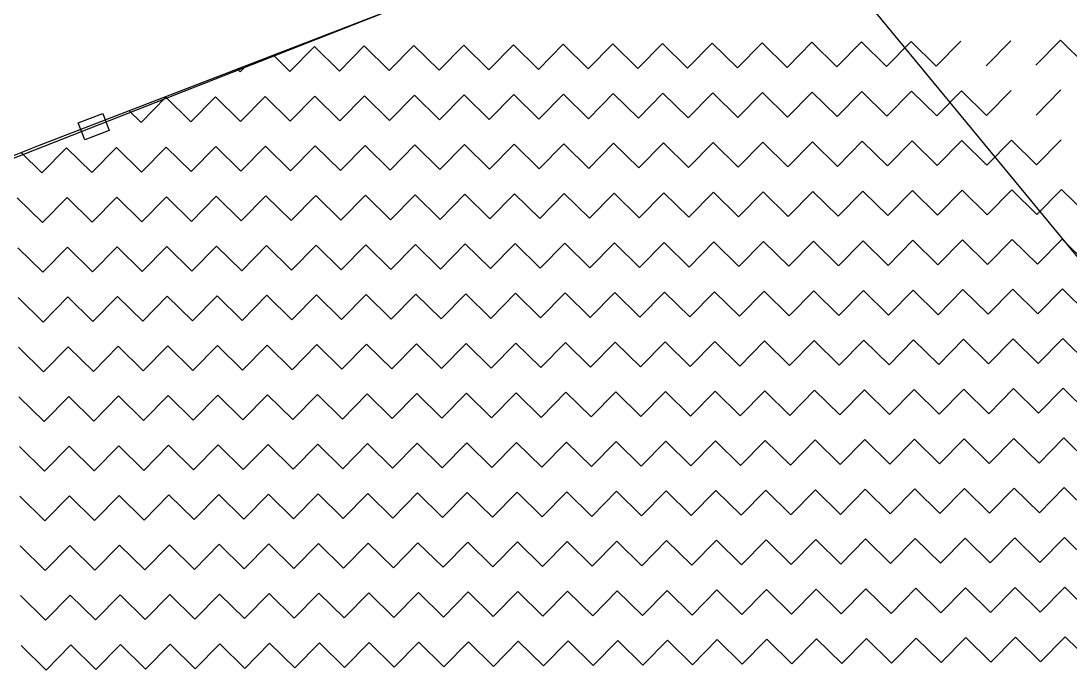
# Model space of a CAD drawing. Header units: metres. Extents: x 342804 to 346854, y 1762918 to 1765966.
# Drawn here: x 343528.6 to 343807.9, y 1764328.3 to 1764501 of the extents above; entities that cross this region are included whole.
import ezdxf

# ---------------------------------------------------------------- set-up
doc = ezdxf.new("R2010")
doc.units = ezdxf.units.M
doc.header["$MEASUREMENT"] = 0
doc.layers.add('POLY_HATCH', color=12, linetype='Continuous')
doc.layers.add('POLY_PARCEL', color=6, linetype='Continuous')

msp = doc.modelspace()

# ---------------------------------------------------------------- linework, layer by layer
msp.add_lwpolyline([(343543.82, 1764473.91), (343550.3, 1764476.41), (343552.03, 1764471.92), (343545.55, 1764469.43)], close=True)
at = {"layer": 'POLY_HATCH'}
for p, q in [((343624.56, 1764503.02), (343533.42, 1764467.93)), ((343533.42, 1764467.93), (343457.56, 1764437.42))]:
    msp.add_line(p, q, dxfattribs=at)
at = {"layer": 'POLY_HATCH', "linetype": 'Continuous'}
for p, q in [((343732.39, 1764488.69), (343738.95, 1764495.36)), ((343738.95, 1764495.36), (343745.62, 1764488.8)), ((343745.62, 1764488.8), (343752.18, 1764495.47)), ((343752.18, 1764495.47), (343758.85, 1764488.91)), ((343758.85, 1764488.91), (343765.41, 1764495.58)), ((343765.41, 1764495.58), (343772.08, 1764489.02)), ((343772.08, 1764489.02), (343778.64, 1764495.69)), ((343785.31, 1764489.13), (343791.87, 1764495.79)), ((343798.54, 1764489.23), (343805.1, 1764495.9)), ((343805.1, 1764495.9), (343811.77, 1764489.34)), ((343600.09, 1764487.61), (343606.65, 1764494.28)), ((343606.65, 1764494.28), (343613.32, 1764487.71)), ((343613.32, 1764487.71), (343619.88, 1764494.38)), ((343619.88, 1764494.38), (343626.55, 1764487.82)), ((343626.55, 1764487.82), (343633.11, 1764494.49)), ((343633.11, 1764494.49), (343639.78, 1764487.93)), ((343639.78, 1764487.93), (343646.34, 1764494.6)), ((343646.34, 1764494.6), (343653.01, 1764488.04)), ((343653.01, 1764488.04), (343659.57, 1764494.71)), ((343659.57, 1764494.71), (343666.24, 1764488.15)), ((343666.24, 1764488.15), (343672.8, 1764494.82)), ((343672.8, 1764494.82), (343679.47, 1764488.26)), ((343679.47, 1764488.26), (343686.03, 1764494.93)), ((343686.03, 1764494.93), (343692.7, 1764488.37)), ((343692.7, 1764488.37), (343699.26, 1764495.04)), ((343699.26, 1764495.04), (343705.93, 1764488.47)), ((343705.93, 1764488.47), (343712.49, 1764495.14)), ((343712.49, 1764495.14), (343719.16, 1764488.58)), ((343719.16, 1764488.58), (343725.72, 1764495.25)), ((343725.72, 1764495.25), (343732.39, 1764488.69)), ((343595.71, 1764491.91), (343600.09, 1764487.61)), ((343586.12, 1764488.22), (343586.86, 1764487.5)), ((343586.86, 1764487.5), (343588.45, 1764489.12)), ((343653.11, 1764474.81), (343659.68, 1764481.48)), ((343659.68, 1764481.48), (343666.34, 1764474.92)), ((343666.34, 1764474.92), (343672.91, 1764481.59)), ((343672.91, 1764481.59), (343679.58, 1764475.03)), ((343679.58, 1764475.03), (343686.14, 1764481.7)), ((343686.14, 1764481.7), (343692.81, 1764475.14)), ((343692.81, 1764475.14), (343699.37, 1764481.8)), ((343699.37, 1764481.8), (343706.04, 1764475.24)), ((343706.04, 1764475.24), (343712.6, 1764481.91)), ((343712.6, 1764481.91), (343719.27, 1764475.35)), ((343719.27, 1764475.35), (343725.83, 1764482.02)), ((343725.83, 1764482.02), (343732.5, 1764475.46)), ((343732.5, 1764475.46), (343739.06, 1764482.13)), ((343739.06, 1764482.13), (343745.73, 1764475.57)), ((343745.73, 1764475.57), (343752.29, 1764482.24)), ((343752.29, 1764482.24), (343758.96, 1764475.68)), ((343758.96, 1764475.68), (343765.52, 1764482.35)), ((343765.52, 1764482.35), (343772.19, 1764475.79)), ((343772.19, 1764475.79), (343778.75, 1764482.46)), ((343778.75, 1764482.46), (343785.42, 1764475.9)), ((343785.42, 1764475.9), (343791.98, 1764482.56)), ((343798.65, 1764476), (343805.21, 1764482.67)), ((343560.5, 1764474.05), (343567.07, 1764480.72)), ((343567.07, 1764480.72), (343573.73, 1764474.16)), ((343573.73, 1764474.16), (343580.3, 1764480.83)), ((343580.3, 1764480.83), (343586.96, 1764474.27)), ((343586.96, 1764474.27), (343593.53, 1764480.94)), ((343593.53, 1764480.94), (343600.19, 1764474.38)), ((343600.19, 1764474.38), (343606.76, 1764481.05)), ((343606.76, 1764481.05), (343613.42, 1764474.48)), ((343613.42, 1764474.48), (343619.99, 1764481.15)), ((343619.99, 1764481.15), (343626.65, 1764474.59)), ((343626.65, 1764474.59), (343633.22, 1764481.26)), ((343633.22, 1764481.26), (343639.88, 1764474.7)), ((343639.88, 1764474.7), (343646.45, 1764481.37)), ((343646.45, 1764481.37), (343653.11, 1764474.81)), ((343557.36, 1764477.15), (343560.5, 1764474.05)), ((343560.61, 1764460.82), (343567.17, 1764467.49)), ((343567.17, 1764467.49), (343573.84, 1764460.93)), ((343573.84, 1764460.93), (343580.4, 1764467.6)), ((343580.4, 1764467.6), (343587.07, 1764461.04)), ((343587.07, 1764461.04), (343593.63, 1764467.71)), ((343593.63, 1764467.71), (343600.3, 1764461.15)), ((343600.3, 1764461.15), (343606.86, 1764467.82)), ((343606.86, 1764467.82), (343613.53, 1764461.25)), ((343613.53, 1764461.25), (343620.09, 1764467.92)), ((343620.09, 1764467.92), (343626.76, 1764461.36)), ((343626.76, 1764461.36), (343633.32, 1764468.03)), ((343633.32, 1764468.03), (343639.99, 1764461.47)), ((343639.99, 1764461.47), (343646.55, 1764468.14)), ((343646.55, 1764468.14), (343653.22, 1764461.58)), ((343653.22, 1764461.58), (343659.78, 1764468.25)), ((343659.78, 1764468.25), (343666.45, 1764461.69)), ((343666.45, 1764461.69), (343673.01, 1764468.36)), ((343673.01, 1764468.36), (343679.68, 1764461.8)), ((343679.68, 1764461.8), (343686.24, 1764468.47)), ((343686.24, 1764468.47), (343692.91, 1764461.91)), ((343692.91, 1764461.91), (343699.47, 1764468.57)), ((343699.47, 1764468.57), (343706.14, 1764462.01)), ((343706.14, 1764462.01), (343712.7, 1764468.68)), ((343712.7, 1764468.68), (343719.37, 1764462.12)), ((343719.37, 1764462.12), (343725.93, 1764468.79)), ((343725.93, 1764468.79), (343732.6, 1764462.23)), ((343732.6, 1764462.23), (343739.16, 1764468.9)), ((343739.16, 1764468.9), (343745.83, 1764462.34)), ((343745.83, 1764462.34), (343752.39, 1764469.01)), ((343752.39, 1764469.01), (343759.06, 1764462.45)), ((343759.06, 1764462.45), (343765.62, 1764469.12)), ((343765.62, 1764469.12), (343772.29, 1764462.56)), ((343772.29, 1764462.56), (343778.85, 1764469.23)), ((343778.85, 1764469.23), (343785.52, 1764462.67)), ((343785.52, 1764462.67), (343792.08, 1764469.33)), ((343792.08, 1764469.33), (343798.75, 1764462.77)), ((343798.75, 1764462.77), (343805.31, 1764469.44)), ((343528.65, 1764466.01), (343534.15, 1764460.6)), ((343534.15, 1764460.6), (343540.71, 1764467.27)), ((343540.71, 1764467.27), (343547.38, 1764460.71)), ((343547.38, 1764460.71), (343553.94, 1764467.38)), ((343553.94, 1764467.38), (343560.61, 1764460.82)), ((343527.59, 1764453.93), (343534.26, 1764447.37)), ((343534.26, 1764447.37), (343540.82, 1764454.04)), ((343540.82, 1764454.04), (343547.49, 1764447.48)), ((343547.49, 1764447.48), (343554.05, 1764454.15)), ((343554.05, 1764454.15), (343560.72, 1764447.59)), ((343560.72, 1764447.59), (343567.28, 1764454.26)), ((343567.28, 1764454.26), (343573.95, 1764447.7)), ((343573.95, 1764447.7), (343580.51, 1764454.37)), ((343580.51, 1764454.37), (343587.18, 1764447.81)), ((343587.18, 1764447.81), (343593.74, 1764454.48)), ((343593.74, 1764454.48), (343600.41, 1764447.92)), ((343600.41, 1764447.92), (343606.97, 1764454.59)), ((343606.97, 1764454.59), (343613.64, 1764448.02)), ((343613.64, 1764448.02), (343620.2, 1764454.69)), ((343620.2, 1764454.69), (343626.87, 1764448.13)), ((343626.87, 1764448.13), (343633.43, 1764454.8)), ((343633.43, 1764454.8), (343640.1, 1764448.24)), ((343640.1, 1764448.24), (343646.66, 1764454.91)), ((343646.66, 1764454.91), (343653.33, 1764448.35)), ((343653.33, 1764448.35), (343659.89, 1764455.02)), ((343659.89, 1764455.02), (343666.56, 1764448.46)), ((343666.56, 1764448.46), (343673.12, 1764455.13)), ((343673.12, 1764455.13), (343679.79, 1764448.57)), ((343679.79, 1764448.57), (343686.35, 1764455.24)), ((343686.35, 1764455.24), (343693.02, 1764448.68)), ((343693.02, 1764448.68), (343699.58, 1764455.34)), ((343699.58, 1764455.34), (343706.25, 1764448.78)), ((343706.25, 1764448.78), (343712.81, 1764455.45)), ((343712.81, 1764455.45), (343719.48, 1764448.89)), ((343719.48, 1764448.89), (343726.04, 1764455.56)), ((343726.04, 1764455.56), (343732.71, 1764449)), ((343732.71, 1764449), (343739.27, 1764455.67)), ((343739.27, 1764455.67), (343745.94, 1764449.11)), ((343745.94, 1764449.11), (343752.5, 1764455.78)), ((343752.5, 1764455.78), (343759.17, 1764449.22)), ((343759.17, 1764449.22), (343765.73, 1764455.89)), ((343765.73, 1764455.89), (343772.4, 1764449.33)), ((343772.4, 1764449.33), (343778.96, 1764456)), ((343778.96, 1764456), (343785.63, 1764449.44)), ((343785.63, 1764449.44), (343792.19, 1764456.1)), ((343792.19, 1764456.1), (343798.86, 1764449.54)), ((343798.86, 1764449.54), (343805.42, 1764456.21)), ((343805.42, 1764456.21), (343812.09, 1764449.65)), ((343719.59, 1764435.66), (343726.15, 1764442.33)), ((343726.15, 1764442.33), (343732.82, 1764435.77)), ((343732.82, 1764435.77), (343739.38, 1764442.44)), ((343739.38, 1764442.44), (343746.05, 1764435.88)), ((343746.05, 1764435.88), (343752.61, 1764442.55)), ((343752.61, 1764442.55), (343759.28, 1764435.99)), ((343759.28, 1764435.99), (343765.84, 1764442.66)), ((343765.84, 1764442.66), (343772.51, 1764436.1)), ((343772.51, 1764436.1), (343779.07, 1764442.77)), ((343779.07, 1764442.77), (343785.74, 1764436.21)), ((343785.74, 1764436.21), (343792.3, 1764442.87)), ((343792.3, 1764442.87), (343798.97, 1764436.31)), ((343798.97, 1764436.31), (343805.53, 1764442.98)), ((343805.53, 1764442.98), (343812.2, 1764436.42)), ((343527.7, 1764440.7), (343534.37, 1764434.14)), ((343534.37, 1764434.14), (343540.93, 1764440.81)), ((343540.93, 1764440.81), (343547.6, 1764434.25)), ((343547.6, 1764434.25), (343554.16, 1764440.92)), ((343554.16, 1764440.92), (343560.83, 1764434.36)), ((343560.83, 1764434.36), (343567.39, 1764441.03)), ((343567.39, 1764441.03), (343574.06, 1764434.47)), ((343574.06, 1764434.47), (343580.62, 1764441.14)), ((343580.62, 1764441.14), (343587.29, 1764434.58)), ((343587.29, 1764434.58), (343593.85, 1764441.25)), ((343593.85, 1764441.25), (343600.52, 1764434.69)), ((343600.52, 1764434.69), (343607.08, 1764441.36)), ((343607.08, 1764441.36), (343613.75, 1764434.79)), ((343613.75, 1764434.79), (343620.31, 1764441.46)), ((343620.31, 1764441.46), (343626.98, 1764434.9)), ((343626.98, 1764434.9), (343633.54, 1764441.57)), ((343633.54, 1764441.57), (343640.21, 1764435.01)), ((343640.21, 1764435.01), (343646.77, 1764441.68)), ((343646.77, 1764441.68), (343653.44, 1764435.12)), ((343653.44, 1764435.12), (343660, 1764441.79)), ((343660, 1764441.79), (343666.67, 1764435.23)), ((343666.67, 1764435.23), (343673.23, 1764441.9)), ((343673.23, 1764441.9), (343679.9, 1764435.34)), ((343679.9, 1764435.34), (343686.46, 1764442.01)), ((343686.46, 1764442.01), (343693.13, 1764435.45)), ((343693.13, 1764435.45), (343699.69, 1764442.11)), ((343699.69, 1764442.11), (343706.36, 1764435.55)), ((343706.36, 1764435.55), (343712.92, 1764442.22)), ((343712.92, 1764442.22), (343719.59, 1764435.66)), ((343627.09, 1764421.67), (343633.65, 1764428.34)), ((343633.65, 1764428.34), (343640.32, 1764421.78)), ((343640.32, 1764421.78), (343646.88, 1764428.45)), ((343646.88, 1764428.45), (343653.55, 1764421.89)), ((343653.55, 1764421.89), (343660.11, 1764428.56)), ((343660.11, 1764428.56), (343666.78, 1764422)), ((343666.78, 1764422), (343673.34, 1764428.67)), ((343673.34, 1764428.67), (343680.01, 1764422.11)), ((343680.01, 1764422.11), (343686.57, 1764428.78)), ((343686.57, 1764428.78), (343693.24, 1764422.22)), ((343693.24, 1764422.22), (343699.8, 1764428.88)), ((343699.8, 1764428.88), (343706.47, 1764422.32)), ((343706.47, 1764422.32), (343713.03, 1764428.99)), ((343713.03, 1764428.99), (343719.7, 1764422.43)), ((343719.7, 1764422.43), (343726.26, 1764429.1)), ((343726.26, 1764429.1), (343732.93, 1764422.54)), ((343732.93, 1764422.54), (343739.49, 1764429.21)), ((343739.49, 1764429.21), (343746.16, 1764422.65)), ((343746.16, 1764422.65), (343752.72, 1764429.32)), ((343752.72, 1764429.32), (343759.39, 1764422.76)), ((343759.39, 1764422.76), (343765.95, 1764429.43)), ((343765.95, 1764429.43), (343772.62, 1764422.87)), ((343772.62, 1764422.87), (343779.18, 1764429.54)), ((343779.18, 1764429.54), (343785.85, 1764422.98)), ((343785.85, 1764422.98), (343792.41, 1764429.64)), ((343792.41, 1764429.64), (343799.08, 1764423.08)), ((343799.08, 1764423.08), (343805.64, 1764429.75)), ((343805.64, 1764429.75), (343812.31, 1764423.19)), ((343527.81, 1764427.47), (343534.48, 1764420.91)), ((343534.48, 1764420.91), (343541.04, 1764427.58)), ((343541.04, 1764427.58), (343547.71, 1764421.02)), ((343547.71, 1764421.02), (343554.27, 1764427.69)), ((343554.27, 1764427.69), (343560.94, 1764421.13)), ((343560.94, 1764421.13), (343567.5, 1764427.8)), ((343567.5, 1764427.8), (343574.17, 1764421.24)), ((343574.17, 1764421.24), (343580.73, 1764427.91)), ((343580.73, 1764427.91), (343587.4, 1764421.35)), ((343587.4, 1764421.35), (343593.96, 1764428.02)), ((343593.96, 1764428.02), (343600.63, 1764421.46)), ((343600.63, 1764421.46), (343607.19, 1764428.12)), ((343607.19, 1764428.12), (343613.86, 1764421.56)), ((343613.86, 1764421.56), (343620.42, 1764428.23)), ((343620.42, 1764428.23), (343627.09, 1764421.67)), ((343534.59, 1764407.68), (343541.15, 1764414.35)), ((343541.15, 1764414.35), (343547.82, 1764407.79)), ((343547.82, 1764407.79), (343554.38, 1764414.46)), ((343554.38, 1764414.46), (343561.05, 1764407.9)), ((343561.05, 1764407.9), (343567.61, 1764414.57)), ((343567.61, 1764414.57), (343574.28, 1764408.01)), ((343574.28, 1764408.01), (343580.84, 1764414.68)), ((343580.84, 1764414.68), (343587.51, 1764408.12)), ((343587.51, 1764408.12), (343594.07, 1764414.79)), ((343594.07, 1764414.79), (343600.74, 1764408.23)), ((343600.74, 1764408.23), (343607.3, 1764414.89)), ((343607.3, 1764414.89), (343613.97, 1764408.33)), ((343613.97, 1764408.33), (343620.53, 1764415)), ((343620.53, 1764415), (343627.2, 1764408.44)), ((343627.2, 1764408.44), (343633.76, 1764415.11)), ((343633.76, 1764415.11), (343640.43, 1764408.55)), ((343640.43, 1764408.55), (343646.99, 1764415.22)), ((343646.99, 1764415.22), (343653.66, 1764408.66)), ((343653.66, 1764408.66), (343660.22, 1764415.33)), ((343660.22, 1764415.33), (343666.89, 1764408.77)), ((343666.89, 1764408.77), (343673.45, 1764415.44)), ((343673.45, 1764415.44), (343680.12, 1764408.88)), ((343680.12, 1764408.88), (343686.68, 1764415.55)), ((343686.68, 1764415.55), (343693.35, 1764408.99)), ((343693.35, 1764408.99), (343699.91, 1764415.65)), ((343699.91, 1764415.65), (343706.58, 1764409.09)), ((343706.58, 1764409.09), (343713.14, 1764415.76)), ((343713.14, 1764415.76), (343719.81, 1764409.2)), ((343719.81, 1764409.2), (343726.37, 1764415.87)), ((343726.37, 1764415.87), (343733.04, 1764409.31)), ((343733.04, 1764409.31), (343739.6, 1764415.98)), ((343739.6, 1764415.98), (343746.27, 1764409.42)), ((343746.27, 1764409.42), (343752.83, 1764416.09)), ((343752.83, 1764416.09), (343759.5, 1764409.53)), ((343759.5, 1764409.53), (343766.06, 1764416.2)), ((343766.06, 1764416.2), (343772.73, 1764409.64)), ((343772.73, 1764409.64), (343779.29, 1764416.31)), ((343779.29, 1764416.31), (343785.96, 1764409.75)), ((343785.96, 1764409.75), (343792.52, 1764416.41)), ((343792.52, 1764416.41), (343799.19, 1764409.85)), ((343799.19, 1764409.85), (343805.75, 1764416.52)), ((343805.75, 1764416.52), (343812.42, 1764409.96)), ((343527.92, 1764414.24), (343534.59, 1764407.68)), ((343786.07, 1764396.51), (343792.63, 1764403.18)), ((343792.63, 1764403.18), (343799.3, 1764396.62)), ((343799.3, 1764396.62), (343805.86, 1764403.29)), ((343805.86, 1764403.29), (343812.53, 1764396.73)), ((343528.03, 1764401.01), (343534.7, 1764394.45)), ((343534.7, 1764394.45), (343541.26, 1764401.12)), ((343541.26, 1764401.12), (343547.93, 1764394.56)), ((343547.93, 1764394.56), (343554.49, 1764401.23)), ((343554.49, 1764401.23), (343561.16, 1764394.67)), ((343561.16, 1764394.67), (343567.72, 1764401.34)), ((343567.72, 1764401.34), (343574.39, 1764394.78)), ((343574.39, 1764394.78), (343580.95, 1764401.45)), ((343580.95, 1764401.45), (343587.62, 1764394.89)), ((343587.62, 1764394.89), (343594.18, 1764401.56)), ((343594.18, 1764401.56), (343600.85, 1764395)), ((343600.85, 1764395), (343607.41, 1764401.66)), ((343607.41, 1764401.66), (343614.08, 1764395.1)), ((343614.08, 1764395.1), (343620.64, 1764401.77)), ((343620.64, 1764401.77), (343627.31, 1764395.21)), ((343627.31, 1764395.21), (343633.87, 1764401.88)), ((343633.87, 1764401.88), (343640.54, 1764395.32)), ((343640.54, 1764395.32), (343647.1, 1764401.99)), ((343647.1, 1764401.99), (343653.77, 1764395.43)), ((343653.77, 1764395.43), (343660.33, 1764402.1)), ((343660.33, 1764402.1), (343667, 1764395.54)), ((343667, 1764395.54), (343673.56, 1764402.21)), ((343673.56, 1764402.21), (343680.23, 1764395.65)), ((343680.23, 1764395.65), (343686.79, 1764402.32)), ((343686.79, 1764402.32), (343693.46, 1764395.76)), ((343693.46, 1764395.76), (343700.02, 1764402.42)), ((343700.02, 1764402.42), (343706.69, 1764395.86)), ((343706.69, 1764395.86), (343713.25, 1764402.53)), ((343713.25, 1764402.53), (343719.92, 1764395.97)), ((343719.92, 1764395.97), (343726.48, 1764402.64)), ((343726.48, 1764402.64), (343733.15, 1764396.08)), ((343733.15, 1764396.08), (343739.71, 1764402.75)), ((343739.71, 1764402.75), (343746.38, 1764396.19)), ((343746.38, 1764396.19), (343752.94, 1764402.86)), ((343752.94, 1764402.86), (343759.61, 1764396.3)), ((343759.61, 1764396.3), (343766.17, 1764402.97)), ((343766.17, 1764402.97), (343772.84, 1764396.41)), ((343772.84, 1764396.41), (343779.4, 1764403.08)), ((343779.4, 1764403.08), (343786.07, 1764396.51)), ((343693.56, 1764382.53), (343700.13, 1764389.19)), ((343700.13, 1764389.19), (343706.79, 1764382.63)), ((343706.79, 1764382.63), (343713.36, 1764389.3)), ((343713.36, 1764389.3), (343720.02, 1764382.74)), ((343720.02, 1764382.74), (343726.59, 1764389.41)), ((343726.59, 1764389.41), (343733.26, 1764382.85)), ((343733.26, 1764382.85), (343739.82, 1764389.52)), ((343739.82, 1764389.52), (343746.49, 1764382.96)), ((343746.49, 1764382.96), (343753.05, 1764389.63)), ((343753.05, 1764389.63), (343759.72, 1764383.07)), ((343759.72, 1764383.07), (343766.28, 1764389.74)), ((343766.28, 1764389.74), (343772.95, 1764383.18)), ((343772.95, 1764383.18), (343779.51, 1764389.85)), ((343779.51, 1764389.85), (343786.18, 1764383.28)), ((343786.18, 1764383.28), (343792.74, 1764389.95)), ((343792.74, 1764389.95), (343799.41, 1764383.39)), ((343799.41, 1764383.39), (343805.97, 1764390.06)), ((343805.97, 1764390.06), (343812.64, 1764383.5)), ((343528.13, 1764387.78), (343534.8, 1764381.22)), ((343534.8, 1764381.22), (343541.36, 1764387.89)), ((343541.36, 1764387.89), (343548.03, 1764381.33)), ((343548.03, 1764381.33), (343554.59, 1764388)), ((343554.59, 1764388), (343561.26, 1764381.44)), ((343561.26, 1764381.44), (343567.82, 1764388.11)), ((343567.82, 1764388.11), (343574.49, 1764381.55)), ((343574.49, 1764381.55), (343581.05, 1764388.22)), ((343581.05, 1764388.22), (343587.72, 1764381.66)), ((343587.72, 1764381.66), (343594.29, 1764388.33)), ((343594.29, 1764388.33), (343600.95, 1764381.77)), ((343600.95, 1764381.77), (343607.52, 1764388.43)), ((343607.52, 1764388.43), (343614.18, 1764381.87)), ((343614.18, 1764381.87), (343620.75, 1764388.54)), ((343620.75, 1764388.54), (343627.41, 1764381.98)), ((343627.41, 1764381.98), (343633.98, 1764388.65)), ((343633.98, 1764388.65), (343640.64, 1764382.09)), ((343640.64, 1764382.09), (343647.21, 1764388.76)), ((343647.21, 1764388.76), (343653.87, 1764382.2)), ((343653.87, 1764382.2), (343660.44, 1764388.87)), ((343660.44, 1764388.87), (343667.1, 1764382.31)), ((343667.1, 1764382.31), (343673.67, 1764388.98)), ((343673.67, 1764388.98), (343680.33, 1764382.42)), ((343680.33, 1764382.42), (343686.9, 1764389.09)), ((343686.9, 1764389.09), (343693.56, 1764382.53)), ((343614.29, 1764368.64), (343620.85, 1764375.31)), ((343620.85, 1764375.31), (343627.52, 1764368.75)), ((343627.52, 1764368.75), (343634.08, 1764375.42)), ((343634.08, 1764375.42), (343640.75, 1764368.86)), ((343640.75, 1764368.86), (343647.31, 1764375.53)), ((343647.31, 1764375.53), (343653.98, 1764368.97)), ((343653.98, 1764368.97), (343660.54, 1764375.64)), ((343660.54, 1764375.64), (343667.21, 1764369.08)), ((343667.21, 1764369.08), (343673.77, 1764375.75)), ((343673.77, 1764375.75), (343680.44, 1764369.19)), ((343680.44, 1764369.19), (343687, 1764375.86)), ((343687, 1764375.86), (343693.67, 1764369.3)), ((343693.67, 1764369.3), (343700.23, 1764375.96)), ((343700.23, 1764375.96), (343706.9, 1764369.4)), ((343706.9, 1764369.4), (343713.46, 1764376.07)), ((343713.46, 1764376.07), (343720.13, 1764369.51)), ((343720.13, 1764369.51), (343726.69, 1764376.18)), ((343726.69, 1764376.18), (343733.36, 1764369.62)), ((343733.36, 1764369.62), (343739.92, 1764376.29)), ((343739.92, 1764376.29), (343746.59, 1764369.73)), ((343746.59, 1764369.73), (343753.15, 1764376.4)), ((343753.15, 1764376.4), (343759.82, 1764369.84)), ((343759.82, 1764369.84), (343766.38, 1764376.51)), ((343766.38, 1764376.51), (343773.05, 1764369.95)), ((343773.05, 1764369.95), (343779.61, 1764376.62)), ((343779.61, 1764376.62), (343786.28, 1764370.05)), ((343786.28, 1764370.05), (343792.84, 1764376.72)), ((343792.84, 1764376.72), (343799.51, 1764370.16)), ((343799.51, 1764370.16), (343806.07, 1764376.83)), ((343806.07, 1764376.83), (343812.74, 1764370.27)), ((343528.24, 1764374.55), (343534.91, 1764367.99)), ((343534.91, 1764367.99), (343541.47, 1764374.66)), ((343541.47, 1764374.66), (343548.14, 1764368.1)), ((343548.14, 1764368.1), (343554.7, 1764374.77)), ((343554.7, 1764374.77), (343561.37, 1764368.21)), ((343561.37, 1764368.21), (343567.93, 1764374.88)), ((343567.93, 1764374.88), (343574.6, 1764368.32)), ((343574.6, 1764368.32), (343581.16, 1764374.99)), ((343581.16, 1764374.99), (343587.83, 1764368.43)), ((343587.83, 1764368.43), (343594.39, 1764375.1)), ((343594.39, 1764375.1), (343601.06, 1764368.54)), ((343601.06, 1764368.54), (343607.62, 1764375.2)), ((343607.62, 1764375.2), (343614.29, 1764368.64)), ((343528.35, 1764361.32), (343535.02, 1764354.76)), ((343535.02, 1764354.76), (343541.58, 1764361.43)), ((343541.58, 1764361.43), (343548.25, 1764354.87)), ((343548.25, 1764354.87), (343554.81, 1764361.54)), ((343554.81, 1764361.54), (343561.48, 1764354.98)), ((343561.48, 1764354.98), (343568.04, 1764361.65)), ((343568.04, 1764361.65), (343574.71, 1764355.09)), ((343574.71, 1764355.09), (343581.27, 1764361.76)), ((343581.27, 1764361.76), (343587.94, 1764355.2)), ((343587.94, 1764355.2), (343594.5, 1764361.87)), ((343594.5, 1764361.87), (343601.17, 1764355.31)), ((343601.17, 1764355.31), (343607.73, 1764361.97)), ((343607.73, 1764361.97), (343614.4, 1764355.41)), ((343614.4, 1764355.41), (343620.96, 1764362.08)), ((343620.96, 1764362.08), (343627.63, 1764355.52)), ((343627.63, 1764355.52), (343634.19, 1764362.19)), ((343634.19, 1764362.19), (343640.86, 1764355.63)), ((343640.86, 1764355.63), (343647.42, 1764362.3)), ((343647.42, 1764362.3), (343654.09, 1764355.74)), ((343654.09, 1764355.74), (343660.65, 1764362.41)), ((343660.65, 1764362.41), (343667.32, 1764355.85)), ((343667.32, 1764355.85), (343673.88, 1764362.52)), ((343673.88, 1764362.52), (343680.55, 1764355.96)), ((343680.55, 1764355.96), (343687.11, 1764362.63)), ((343687.11, 1764362.63), (343693.78, 1764356.07)), ((343693.78, 1764356.07), (343700.34, 1764362.73)), ((343700.34, 1764362.73), (343707.01, 1764356.17)), ((343707.01, 1764356.17), (343713.57, 1764362.84)), ((343713.57, 1764362.84), (343720.24, 1764356.28)), ((343720.24, 1764356.28), (343726.8, 1764362.95)), ((343726.8, 1764362.95), (343733.47, 1764356.39)), ((343733.47, 1764356.39), (343740.03, 1764363.06)), ((343740.03, 1764363.06), (343746.7, 1764356.5)), ((343746.7, 1764356.5), (343753.26, 1764363.17)), ((343753.26, 1764363.17), (343759.93, 1764356.61)), ((343759.93, 1764356.61), (343766.49, 1764363.28)), ((343766.49, 1764363.28), (343773.16, 1764356.72)), ((343773.16, 1764356.72), (343779.72, 1764363.39)), ((343779.72, 1764363.39), (343786.39, 1764356.82)), ((343786.39, 1764356.82), (343792.95, 1764363.49)), ((343792.95, 1764363.49), (343799.62, 1764356.93)), ((343799.62, 1764356.93), (343806.18, 1764363.6)), ((343806.18, 1764363.6), (343812.85, 1764357.04)), ((343773.27, 1764343.49), (343779.83, 1764350.16)), ((343779.83, 1764350.16), (343786.5, 1764343.59)), ((343786.5, 1764343.59), (343793.06, 1764350.26)), ((343793.06, 1764350.26), (343799.73, 1764343.7)), ((343799.73, 1764343.7), (343806.29, 1764350.37)), ((343806.29, 1764350.37), (343812.96, 1764343.81)), ((343528.46, 1764348.09), (343535.13, 1764341.53)), ((343535.13, 1764341.53), (343541.69, 1764348.2)), ((343541.69, 1764348.2), (343548.36, 1764341.64)), ((343548.36, 1764341.64), (343554.92, 1764348.31)), ((343554.92, 1764348.31), (343561.59, 1764341.75)), ((343561.59, 1764341.75), (343568.15, 1764348.42)), ((343568.15, 1764348.42), (343574.82, 1764341.86)), ((343574.82, 1764341.86), (343581.38, 1764348.53)), ((343581.38, 1764348.53), (343588.05, 1764341.97)), ((343588.05, 1764341.97), (343594.61, 1764348.64)), ((343594.61, 1764348.64), (343601.28, 1764342.08)), ((343601.28, 1764342.08), (343607.84, 1764348.74)), ((343607.84, 1764348.74), (343614.51, 1764342.18)), ((343614.51, 1764342.18), (343621.07, 1764348.85)), ((343621.07, 1764348.85), (343627.74, 1764342.29)), ((343627.74, 1764342.29), (343634.3, 1764348.96)), ((343634.3, 1764348.96), (343640.97, 1764342.4)), ((343640.97, 1764342.4), (343647.53, 1764349.07)), ((343647.53, 1764349.07), (343654.2, 1764342.51)), ((343654.2, 1764342.51), (343660.76, 1764349.18)), ((343660.76, 1764349.18), (343667.43, 1764342.62)), ((343667.43, 1764342.62), (343673.99, 1764349.29)), ((343673.99, 1764349.29), (343680.66, 1764342.73)), ((343680.66, 1764342.73), (343687.22, 1764349.4)), ((343687.22, 1764349.4), (343693.89, 1764342.83)), ((343693.89, 1764342.83), (343700.45, 1764349.5)), ((343700.45, 1764349.5), (343707.12, 1764342.94)), ((343707.12, 1764342.94), (343713.68, 1764349.61)), ((343713.68, 1764349.61), (343720.35, 1764343.05)), ((343720.35, 1764343.05), (343726.91, 1764349.72)), ((343726.91, 1764349.72), (343733.58, 1764343.16)), ((343733.58, 1764343.16), (343740.14, 1764349.83)), ((343740.14, 1764349.83), (343746.81, 1764343.27)), ((343746.81, 1764343.27), (343753.37, 1764349.94)), ((343753.37, 1764349.94), (343760.04, 1764343.38)), ((343760.04, 1764343.38), (343766.6, 1764350.05)), ((343766.6, 1764350.05), (343773.27, 1764343.49)), ((343680.77, 1764329.5), (343687.33, 1764336.17)), ((343687.33, 1764336.17), (343694, 1764329.6)), ((343694, 1764329.6), (343700.56, 1764336.27)), ((343700.56, 1764336.27), (343707.23, 1764329.71)), ((343707.23, 1764329.71), (343713.79, 1764336.38)), ((343713.79, 1764336.38), (343720.46, 1764329.82)), ((343720.46, 1764329.82), (343727.02, 1764336.49)), ((343727.02, 1764336.49), (343733.69, 1764329.93)), ((343733.69, 1764329.93), (343740.25, 1764336.6)), ((343740.25, 1764336.6), (343746.92, 1764330.04)), ((343746.92, 1764330.04), (343753.48, 1764336.71)), ((343753.48, 1764336.71), (343760.15, 1764330.15)), ((343760.15, 1764330.15), (343766.71, 1764336.82)), ((343766.71, 1764336.82), (343773.38, 1764330.26)), ((343773.38, 1764330.26), (343779.94, 1764336.93)), ((343779.94, 1764336.93), (343786.61, 1764330.36)), ((343786.61, 1764330.36), (343793.17, 1764337.03)), ((343793.17, 1764337.03), (343799.84, 1764330.47)), ((343799.84, 1764330.47), (343806.4, 1764337.14)), ((343806.4, 1764337.14), (343813.07, 1764330.58)), ((343528.57, 1764334.86), (343535.24, 1764328.3)), ((343535.24, 1764328.3), (343541.8, 1764334.97)), ((343541.8, 1764334.97), (343548.47, 1764328.41)), ((343548.47, 1764328.41), (343555.03, 1764335.08)), ((343555.03, 1764335.08), (343561.7, 1764328.52)), ((343561.7, 1764328.52), (343568.26, 1764335.19)), ((343568.26, 1764335.19), (343574.93, 1764328.63)), ((343574.93, 1764328.63), (343581.49, 1764335.3)), ((343581.49, 1764335.3), (343588.16, 1764328.74)), ((343588.16, 1764328.74), (343594.72, 1764335.41)), ((343594.72, 1764335.41), (343601.39, 1764328.85)), ((343601.39, 1764328.85), (343607.95, 1764335.51)), ((343607.95, 1764335.51), (343614.62, 1764328.95)), ((343614.62, 1764328.95), (343621.18, 1764335.62)), ((343621.18, 1764335.62), (343627.85, 1764329.06)), ((343627.85, 1764329.06), (343634.41, 1764335.73)), ((343634.41, 1764335.73), (343641.08, 1764329.17)), ((343641.08, 1764329.17), (343647.64, 1764335.84)), ((343647.64, 1764335.84), (343654.31, 1764329.28)), ((343654.31, 1764329.28), (343660.87, 1764335.95)), ((343660.87, 1764335.95), (343667.54, 1764329.39)), ((343667.54, 1764329.39), (343674.1, 1764336.06)), ((343674.1, 1764336.06), (343680.77, 1764329.5))]:
    msp.add_line(p, q, dxfattribs=at)
at = {"layer": 'POLY_PARCEL'}
for p, q in [((343726.67, 1764538.82), (343838.08, 1764403.59)), ((343457.56, 1764437.42), (343624.56, 1764503.02))]:
    msp.add_line(p, q, dxfattribs=at)

doc.saveas('drawing.dxf')
